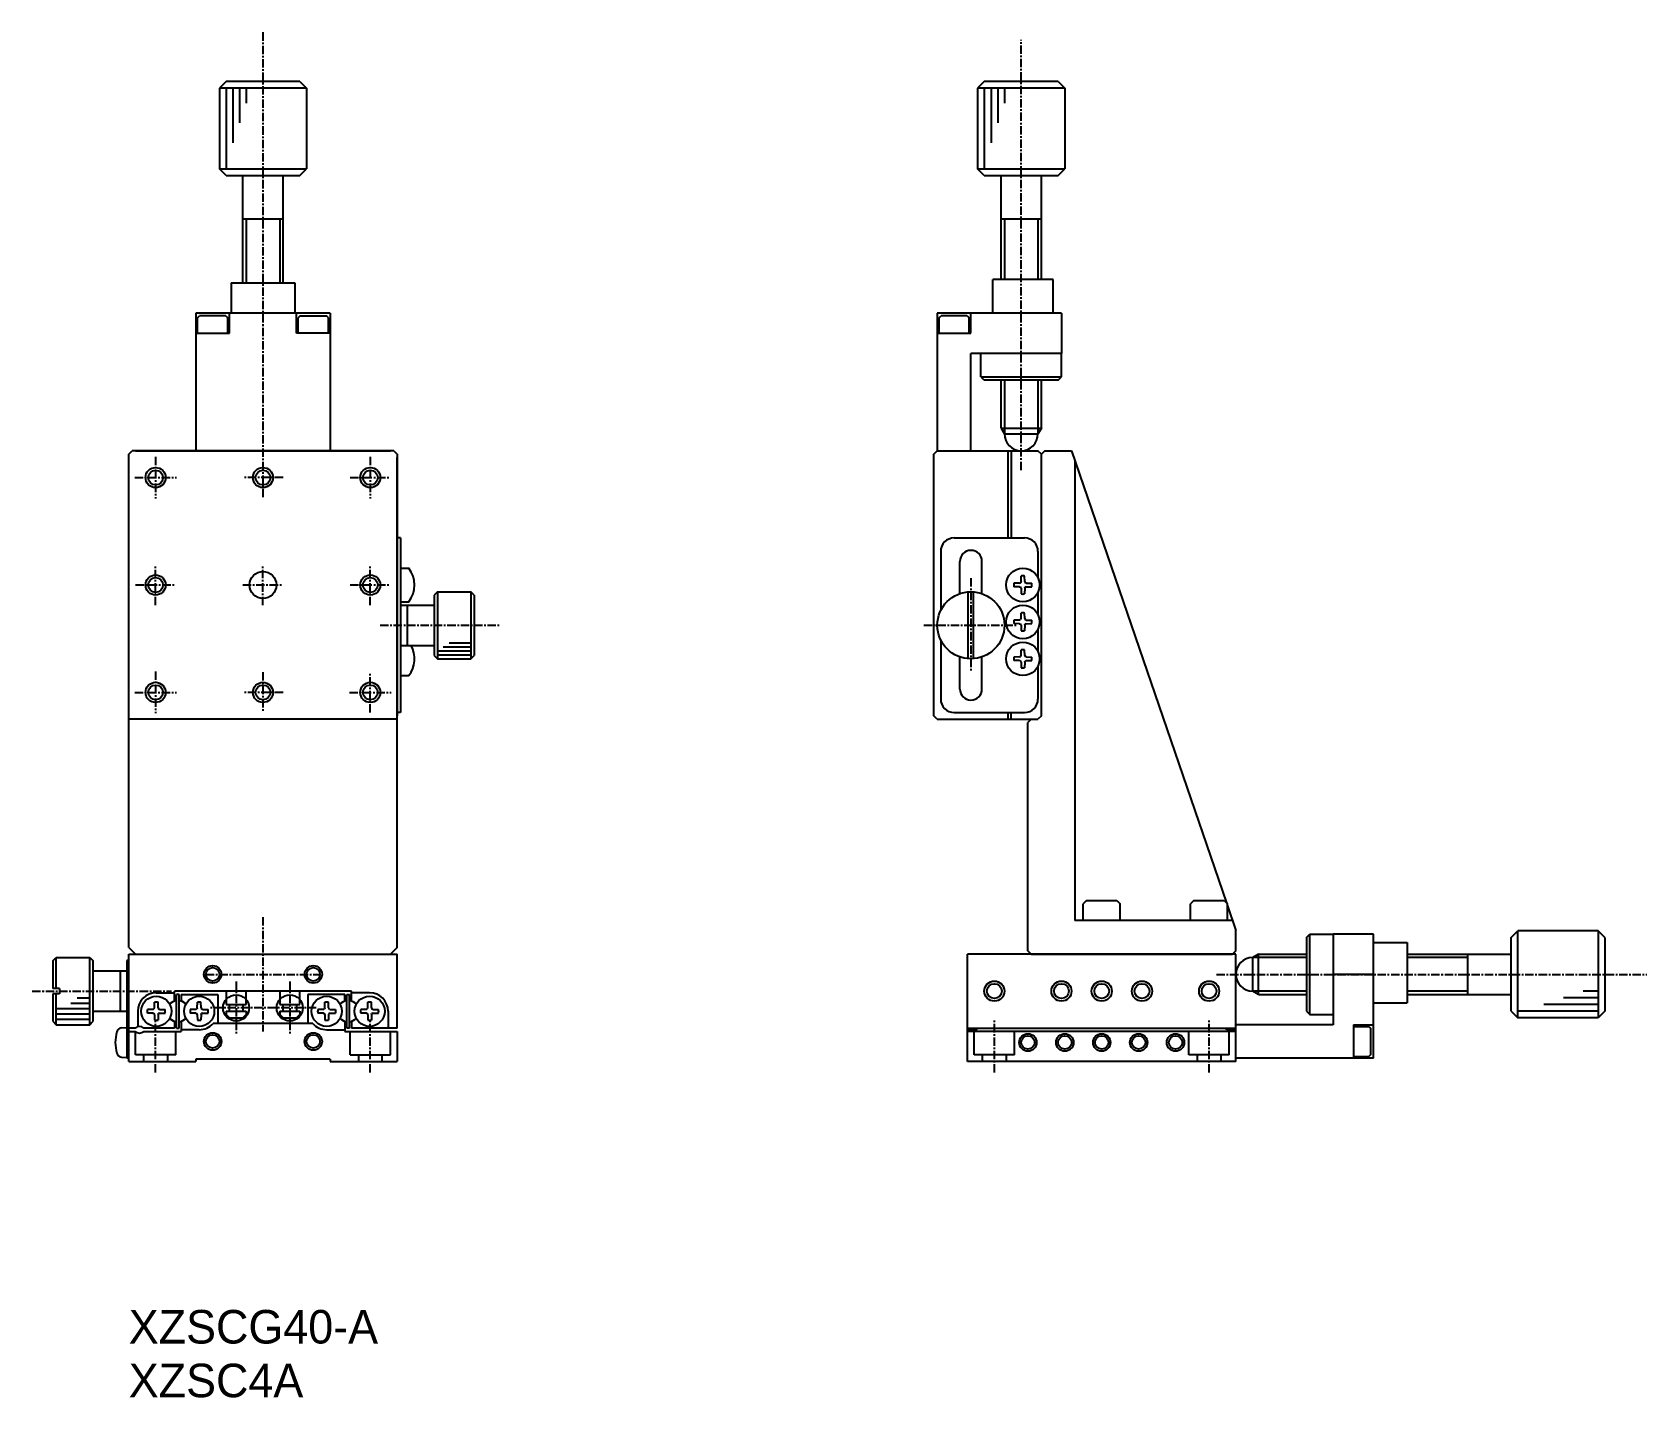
# Model space of a CAD drawing. Extents: x 73 to 313, y 169 to 373.
import ezdxf

# ---------------------------------------------------------------- set-up
doc = ezdxf.new("R2010")
doc.units = 0
doc.linetypes.add('CENTER', pattern=[2, 1.25, -0.25, 0.25, -0.25])
doc.linetypes.add('DASHED', pattern=[0.75, 0.5, -0.25])
doc.layers.get('0').update_dxf_attribs({"linetype": 'CONTINUOUS'})
for name, color, linetype in [('001', 7, 'CONTINUOUS'), ('002', 7, 'CONTINUOUS'), ('003', 7, 'CONTINUOUS'), ('006', 7, 'CONTINUOUS'), ('CENTER', 1, 'CENTER')]:
    doc.layers.add(name, color=color, linetype=linetype)

# ---------------------------------------------------------------- blocks, each defined once
blk = doc.blocks.new('JZB-2')
at = {"layer": '001'}
for p, q in [((275.796001, 101.186697), (274.953134, 101.171985)), ((275.796001, 101.186697), (275.930015, 101.246364)), ((276.003453, 101.41131), (275.930015, 101.246364)), ((276.003453, 101.41131), (276.017861, 102.236711)), ((276.552268, 101.41131), (276.537861, 102.236711)), ((276.552268, 101.41131), (276.625707, 101.246364)), ((276.759721, 101.186697), (276.625707, 101.246364)), ((276.759721, 101.186697), (277.602587, 101.171985)), ((275.796001, 100.637273), (274.953134, 100.651985)), ((275.796001, 100.637273), (275.930015, 100.577606)), ((276.003453, 100.41266), (275.930015, 100.577606)), ((276.003453, 100.41266), (276.017861, 99.587258)), ((276.552268, 100.41266), (276.537861, 99.587258)), ((276.552268, 100.41266), (276.625707, 100.577606)), ((276.759721, 100.637273), (276.625707, 100.577606)), ((276.759721, 100.637273), (277.602587, 100.651985))]:
    blk.add_line(p, q, dxfattribs=at)
blk.add_circle((276.277861, 100.911985), 2.5, dxfattribs=at)
for start, end in [(168.895876, 191.104124), (78.895876, 101.104124), (348.895876, 11.104124), (258.895876, 281.104124)]:
    blk.add_arc((276.277861, 100.911985), 1.35, start, end, dxfattribs=at)
blk = doc.blocks.new('JZB-3')
at = {"layer": '001'}
for p, q in [((276.003453, 95.911309), (276.017861, 96.73671)), ((276.552268, 95.911309), (276.537861, 96.73671)), ((275.796001, 95.686696), (274.953134, 95.671984)), ((275.796001, 95.137272), (274.953134, 95.151984)), ((275.796001, 95.686696), (275.930015, 95.746363)), ((275.796001, 95.137272), (275.930015, 95.077605)), ((276.003453, 95.911309), (275.930015, 95.746363)), ((276.003453, 94.912659), (275.930015, 95.077605)), ((276.003453, 94.912659), (276.017861, 94.087257)), ((276.552268, 94.912659), (276.537861, 94.087257)), ((276.552268, 95.911309), (276.625707, 95.746363)), ((276.552268, 94.912659), (276.625707, 95.077605)), ((276.759721, 95.686696), (276.625707, 95.746363)), ((276.759721, 95.137272), (276.625707, 95.077605)), ((276.759721, 95.686696), (277.602587, 95.671984)), ((276.759721, 95.137272), (277.602587, 95.151984))]:
    blk.add_line(p, q, dxfattribs=at)
blk.add_circle((276.277861, 95.411984), 2.5, dxfattribs=at)
for start, end in [(78.895876, 101.104124), (168.895876, 191.104124), (258.895876, 281.104124), (348.895876, 11.104124)]:
    blk.add_arc((276.277861, 95.411984), 1.35, start, end, dxfattribs=at)
blk = doc.blocks.new('JZB-4')
at = {"layer": '001'}
for p, q in [((275.796001, 90.186697), (274.953134, 90.171984)), ((275.796001, 89.637272), (274.953134, 89.651984)), ((275.796001, 90.186697), (275.930015, 90.246363)), ((275.796001, 89.637272), (275.930015, 89.577605)), ((276.003453, 90.411309), (275.930015, 90.246363)), ((276.003453, 89.412659), (275.930015, 89.577605)), ((276.003453, 90.411309), (276.017861, 91.236711)), ((276.003453, 89.412659), (276.017861, 88.587258)), ((276.552268, 90.411309), (276.537861, 91.236711)), ((276.552268, 89.412659), (276.537861, 88.587258)), ((276.552268, 90.411309), (276.625707, 90.246363)), ((276.552268, 89.412659), (276.625707, 89.577605)), ((276.759721, 90.186697), (276.625707, 90.246363)), ((276.759721, 89.637272), (276.625707, 89.577605)), ((276.759721, 90.186697), (277.602587, 90.171984)), ((276.759721, 89.637272), (277.602587, 89.651984))]:
    blk.add_line(p, q, dxfattribs=at)
blk.add_circle((276.277861, 89.911984), 2.5, dxfattribs=at)
for start, end in [(168.895876, 191.104124), (78.895876, 101.104124), (348.895876, 11.104124), (258.895876, 281.104124)]:
    blk.add_arc((276.277861, 89.911984), 1.35, start, end, dxfattribs=at)

msp = doc.modelspace()

# ---------------------------------------------------------------- linework, layer by layer
at = {"color": 3, "linetype": 'CONTINUOUS'}
for p, q in [((113.6, 364.38), (100.6, 364.38)), ((101.6, 364.38), (101.6, 352.38)), ((102.6, 364.38), (102.6, 356.27)), ((103.6, 364.38), (103.6, 359.21)), ((104.6, 364.38), (104.6, 362.15)), ((226.6, 364.38), (213.6, 364.38)), ((214.6, 364.38), (214.6, 352.38)), ((215.6, 364.38), (215.6, 356.27)), ((216.6, 364.38), (216.6, 359.21)), ((217.6, 364.38), (217.6, 362.15)), ((100.6, 352.38), (113.6, 352.38)), ((213.6, 352.38), (226.6, 352.38)), ((104.6, 344.88), (104.6, 335.38)), ((109.6, 344.88), (109.6, 335.38)), ((217.6, 344.88), (217.6, 335.88)), ((222.6, 344.88), (222.6, 335.88)), ((214.1, 321.38), (226.1, 321.38)), ((217.6, 320.88), (217.6, 312.88)), ((222.6, 320.88), (222.6, 312.88)), ((133.1, 289.38), (133.1, 279.38)), ((138.1, 289.38), (138.1, 279.38)), ((134.83, 281.78), (138.1, 281.78)), ((133.1, 280.58), (138.1, 280.58)), ((133.1, 279.98), (138.1, 279.98)), ((133.96, 281.18), (138.1, 281.18)), ((263.1, 226.38), (263.1, 238.38)), ((294.1, 225.88), (294.1, 238.88)), ((306.1, 238.88), (306.1, 225.88)), ((76.3, 230.28), (76.3, 234.88)), ((81.3, 224.88), (81.3, 234.88)), ((262.6, 234.88), (254.6, 234.88)), ((286.6, 234.88), (277.6, 234.88)), ((76.3, 224.88), (76.3, 229.48)), ((79.39, 228.88), (81.3, 228.88)), ((262.6, 229.88), (254.6, 229.88)), ((286.6, 229.88), (277.6, 229.88)), ((306.1, 228.88), (300.93, 228.88)), ((306.1, 229.88), (303.86, 229.88)), ((76.3, 227.28), (81.3, 227.28)), ((76.3, 226.48), (81.3, 226.48)), ((78.48, 228.08), (81.3, 228.08)), ((306.1, 226.88), (294.1, 226.88)), ((306.1, 227.88), (297.98, 227.88)), ((76.3, 225.68), (81.3, 225.68)), ((88.1, 220.38), (88.1, 223.83)), ((94.1, 220.38), (94.1, 223.88)), ((120.1, 220.38), (120.1, 223.88)), ((126.1, 220.38), (126.1, 223.88)), ((213.1, 220.38), (213.1, 223.88)), ((219.1, 220.38), (219.1, 223.88)), ((245.1, 220.38), (245.1, 223.88)), ((251.1, 220.38), (251.1, 223.88)), ((94.1, 220.38), (88.1, 220.38)), ((89.35, 219.38), (89.35, 220.38)), ((92.85, 220.38), (92.85, 219.38)), ((120.1, 220.38), (126.1, 220.38)), ((121.35, 220.38), (121.35, 219.38)), ((124.85, 219.38), (124.85, 220.38)), ((219.1, 220.38), (213.1, 220.38)), ((214.35, 219.38), (214.35, 220.38)), ((217.85, 220.38), (217.85, 219.38)), ((251.1, 220.38), (245.1, 220.38)), ((246.35, 219.38), (246.35, 220.38)), ((249.85, 220.38), (249.85, 219.38))]:
    msp.add_line(p, q, dxfattribs=at)
at = {"color": 7, "linetype": 'CONTINUOUS'}
for p, q in [((229.85, 243.38), (229.35, 242.88)), ((229.85, 243.38), (234.35, 243.38)), ((234.35, 243.38), (234.85, 242.88)), ((245.85, 243.38), (245.35, 242.88)), ((245.85, 243.38), (250.35, 243.38)), ((250.35, 243.38), (250.85, 242.88)), ((229.35, 240.38), (229.35, 242.88)), ((234.85, 240.38), (234.85, 242.88)), ((245.35, 240.38), (245.35, 242.88)), ((250.85, 240.38), (250.85, 242.88)), ((262.6, 237.88), (263.1, 238.38)), ((263.1, 238.38), (266.6, 238.38)), ((272.6, 238.38), (266.6, 238.38)), ((266.6, 238.38), (266.6, 224.88)), ((272.6, 219.88), (272.6, 238.38)), ((293.1, 237.88), (294.1, 238.88)), ((306.1, 238.88), (294.1, 238.88)), ((307.1, 237.88), (306.1, 238.88)), ((262.6, 237.88), (262.6, 226.88)), ((272.6, 237.13), (277.6, 237.13)), ((277.6, 237.13), (277.6, 228.13)), ((293.1, 226.88), (293.1, 237.88)), ((307.1, 237.88), (307.1, 226.88)), ((75.8, 234.38), (76.3, 234.88)), ((75.8, 234.38), (75.8, 230.28)), ((76.3, 234.88), (81.3, 234.88)), ((81.3, 234.88), (81.8, 234.38)), ((81.8, 225.38), (81.8, 234.38)), ((87.1, 234.43), (86.8, 234.43)), ((86.8, 234.43), (86.8, 219.93)), ((87.1, 219.38), (87.1, 235.38)), ((87.1, 235.38), (127.1, 235.38)), ((127.1, 224.38), (127.1, 235.38)), ((252.1, 235.38), (212.1, 235.38)), ((212.1, 219.38), (212.1, 235.38)), ((252.1, 219.38), (252.1, 235.38)), ((255.46, 235.38), (254.6, 234.88)), ((254.6, 229.88), (254.6, 234.88)), ((255.46, 235.38), (262.6, 235.38)), ((255.46, 229.38), (255.46, 235.38)), ((277.6, 235.38), (293.1, 235.38)), ((286.6, 235.38), (286.6, 229.38)), ((81.8, 232.88), (86.8, 232.88)), ((85.8, 232.88), (85.8, 226.88)), ((272.6, 232.38), (266.6, 232.38)), ((76.8, 230.28), (75.8, 230.28)), ((76.8, 229.48), (75.8, 229.48)), ((75.8, 229.48), (75.8, 225.38)), ((76.8, 230.28), (76.8, 229.48)), ((91.2, 229.63), (93.9, 229.63)), ((120.3, 229.88), (93.9, 229.88)), ((93.9, 228.43), (93.9, 229.88)), ((94.6, 229.38), (94.2, 229.38)), ((94.2, 224.38), (94.2, 229.38)), ((94.6, 224.38), (94.6, 229.38)), ((94.9, 229.38), (100.4, 229.38)), ((94.9, 229.38), (94.9, 228.43)), ((100.4, 229.38), (100.4, 225.08)), ((101.6, 229.88), (101.6, 227.88)), ((104.6, 227.88), (104.6, 229.88)), ((109.6, 229.88), (109.6, 227.88)), ((112.6, 227.88), (112.6, 229.88)), ((119.3, 229.38), (113.8, 229.38)), ((113.8, 229.38), (113.8, 225.08)), ((119.3, 228.43), (119.3, 229.38)), ((119.6, 229.38), (120, 229.38)), ((119.6, 224.38), (119.6, 229.38)), ((120, 224.38), (120, 229.38)), ((120.3, 228.43), (120.3, 229.88)), ((123, 229.63), (120.3, 229.63)), ((255.46, 229.38), (254.6, 229.88)), ((255.46, 229.38), (262.6, 229.38)), ((277.6, 229.38), (293.1, 229.38)), ((81.8, 226.88), (86.8, 226.88)), ((88.45, 226.88), (88.45, 224.6)), ((90.72, 227.16), (89.87, 227.14)), ((90.72, 226.61), (89.87, 226.62)), ((90.72, 227.16), (90.85, 227.22)), ((90.72, 226.61), (90.85, 226.55)), ((90.92, 227.38), (90.85, 227.22)), ((90.92, 226.38), (90.85, 226.55)), ((90.92, 227.38), (90.94, 228.21)), ((90.92, 226.38), (90.94, 225.56)), ((91.47, 227.38), (91.46, 228.21)), ((91.47, 226.38), (91.46, 225.56)), ((91.47, 227.38), (91.55, 227.22)), ((91.47, 226.38), (91.55, 226.55)), ((91.68, 227.16), (91.55, 227.22)), ((91.68, 226.61), (91.55, 226.55)), ((91.68, 227.16), (92.52, 227.14)), ((91.68, 226.61), (92.52, 226.62)), ((93.6, 228.26), (93.9, 228.43)), ((95.19, 228.26), (94.9, 228.43)), ((97.12, 227.16), (96.27, 227.14)), ((97.12, 226.61), (96.27, 226.62)), ((97.12, 227.16), (97.25, 227.22)), ((97.12, 226.61), (97.25, 226.55)), ((97.32, 227.38), (97.25, 227.22)), ((97.32, 226.38), (97.25, 226.55)), ((97.32, 227.38), (97.34, 228.21)), ((97.32, 226.38), (97.34, 225.56)), ((97.87, 227.38), (97.86, 228.21)), ((97.87, 226.38), (97.86, 225.56)), ((97.87, 227.38), (97.95, 227.22)), ((97.87, 226.38), (97.95, 226.55)), ((98.08, 227.16), (97.95, 227.22)), ((98.08, 226.61), (97.95, 226.55)), ((98.08, 227.16), (98.92, 227.14)), ((98.08, 226.61), (98.92, 226.62)), ((101.6, 227.88), (104.6, 227.88)), ((101.6, 226.88), (104.6, 226.88)), ((101.6, 226.88), (101.6, 226.38)), ((102.1, 225.88), (101.6, 226.38)), ((102.1, 226.88), (102.1, 227.88)), ((104.1, 227.88), (104.1, 226.88)), ((104.1, 225.88), (104.6, 226.38)), ((104.6, 226.88), (104.6, 226.38)), ((109.6, 227.88), (112.6, 227.88)), ((109.6, 226.88), (112.6, 226.88)), ((109.6, 226.88), (109.6, 226.38)), ((110.1, 225.88), (109.6, 226.38)), ((110.1, 226.88), (110.1, 227.88)), ((112.1, 227.88), (112.1, 226.88)), ((112.1, 225.88), (112.6, 226.38)), ((112.6, 226.88), (112.6, 226.38)), ((116.12, 227.16), (115.27, 227.14)), ((116.12, 226.61), (115.27, 226.62)), ((116.12, 227.16), (116.25, 227.22)), ((116.12, 226.61), (116.25, 226.55)), ((116.32, 227.38), (116.25, 227.22)), ((116.32, 226.38), (116.25, 226.55)), ((116.32, 227.38), (116.34, 228.21)), ((116.32, 226.38), (116.34, 225.56)), ((116.87, 227.38), (116.86, 228.21)), ((116.87, 226.38), (116.86, 225.56)), ((116.87, 227.38), (116.95, 227.22)), ((116.87, 226.38), (116.95, 226.55)), ((117.08, 227.16), (116.95, 227.22)), ((117.08, 226.61), (116.95, 226.55)), ((117.08, 227.16), (117.92, 227.14)), ((117.08, 226.61), (117.92, 226.62)), ((119, 228.26), (119.3, 228.43)), ((120.3, 228.43), (120.59, 228.26)), ((122.52, 227.16), (121.67, 227.14)), ((122.52, 226.61), (121.67, 226.62)), ((122.52, 227.16), (122.65, 227.22)), ((122.52, 226.61), (122.65, 226.55)), ((122.72, 227.38), (122.65, 227.22)), ((122.72, 226.38), (122.65, 226.55)), ((122.72, 227.38), (122.74, 228.21)), ((122.72, 226.38), (122.74, 225.56)), ((123.27, 227.38), (123.26, 228.21)), ((123.27, 226.38), (123.26, 225.56)), ((123.27, 227.38), (123.35, 227.22)), ((123.27, 226.38), (123.35, 226.55)), ((123.48, 227.16), (123.35, 227.22)), ((123.48, 226.61), (123.35, 226.55)), ((123.48, 227.16), (124.32, 227.14)), ((123.48, 226.61), (124.32, 226.62)), ((125.75, 226.88), (125.75, 224.38)), ((262.6, 226.88), (263.1, 226.38)), ((263.1, 226.38), (266.6, 226.38)), ((272.6, 228.13), (277.6, 228.13)), ((293.1, 226.88), (294.1, 225.88)), ((307.1, 226.88), (306.1, 225.88)), ((75.8, 225.38), (76.3, 224.88)), ((76.3, 224.88), (81.3, 224.88)), ((81.3, 224.88), (81.8, 225.38)), ((86.02, 224.42), (86.8, 224.48)), ((88.04, 224.38), (87.1, 224.38)), ((87.1, 223.88), (88.04, 223.88)), ((93.9, 224.38), (89.36, 224.38)), ((89.36, 223.88), (94.9, 223.88)), ((93.6, 225.5), (93.9, 225.33)), ((93.9, 225.33), (93.9, 224.38)), ((94.2, 224.38), (94.6, 224.38)), ((95.19, 225.5), (94.9, 225.33)), ((94.9, 225.33), (94.9, 223.88)), ((97.6, 224.13), (94.9, 224.13)), ((114.52, 225.08), (99.68, 225.08)), ((102.1, 225.88), (104.1, 225.88)), ((110.1, 225.88), (112.1, 225.88)), ((116.6, 224.13), (119.3, 224.13)), ((119, 225.5), (119.3, 225.33)), ((119.3, 225.33), (119.3, 223.88)), ((119.3, 223.88), (127.1, 223.88)), ((120, 224.38), (119.6, 224.38)), ((120.59, 225.5), (120.3, 225.33)), ((120.3, 225.33), (120.3, 224.38)), ((127.1, 224.38), (120.3, 224.38)), ((127.1, 223.88), (127.1, 219.38)), ((212.1, 224.38), (252.1, 224.38)), ((213.5, 224.13), (212.1, 224.13)), ((252.1, 223.88), (212.1, 223.88)), ((213.5, 224.13), (213.5, 224.38)), ((250.7, 224.13), (250.7, 224.38)), ((250.7, 224.13), (252.1, 224.13)), ((266.6, 224.88), (252.1, 224.88)), ((269.6, 224.88), (272.6, 224.88)), ((269.6, 224.88), (269.6, 219.88)), ((269.6, 224.63), (271.9, 224.63)), ((271.9, 224.63), (272.2, 224.33)), ((272.2, 220.43), (272.2, 224.33)), ((306.1, 225.88), (294.1, 225.88)), ((86.02, 220.05), (86.8, 219.98)), ((86.8, 219.93), (87.1, 219.93)), ((87.1, 219.38), (97.1, 219.38)), ((117.1, 219.73), (97.1, 219.73)), ((97.1, 219.73), (97.1, 219.38)), ((117.1, 219.73), (117.1, 219.38)), ((117.1, 219.38), (127.1, 219.38)), ((252.1, 219.38), (212.1, 219.38)), ((272.6, 219.88), (252.1, 219.88)), ((269.6, 220.13), (271.9, 220.13)), ((272.2, 220.43), (271.9, 220.13))]:
    msp.add_line(p, q, dxfattribs=at)
at = {"color": 3, "linetype": 'CONTINUOUS'}
for centre, radius in [((91.1, 306.38), 1.5), ((107.1, 306.38), 1.5), ((123.1, 306.38), 1.5), ((91.1, 290.38), 1.5), ((123.1, 290.38), 1.5), ((91.1, 274.38), 1.5), ((107.1, 274.38), 1.5), ((123.1, 274.38), 1.5), ((99.6, 232.38), 1.3), ((99.6, 232.38), 1), ((114.6, 232.38), 1.3), ((114.6, 232.38), 1), ((216.1, 229.88), 1.5), ((226.1, 229.88), 1.5), ((232.1, 229.88), 1.5), ((238.1, 229.88), 1.5), ((248.1, 229.88), 1.5), ((103.1, 227.38), 1.95), ((111.1, 227.38), 1.95), ((99.6, 222.38), 1.3), ((99.6, 222.38), 1), ((114.6, 222.38), 1.3), ((114.6, 222.38), 1), ((221.1, 222.23), 1.3), ((221.1, 222.23), 1), ((226.6, 222.23), 1.3), ((226.6, 222.23), 1), ((232.1, 222.23), 1.3), ((232.1, 222.23), 1), ((237.6, 222.23), 1.3), ((237.6, 222.23), 1), ((243.1, 222.23), 1.3), ((243.1, 222.23), 1)]:
    msp.add_circle(centre, radius, dxfattribs=at)
at = {"color": 7, "linetype": 'CONTINUOUS'}
for centre, radius in [((216.1, 229.88), 1.1), ((226.1, 229.88), 1.1), ((232.1, 229.88), 1.1), ((238.1, 229.88), 1.1), ((248.1, 229.88), 1.1), ((91.2, 226.88), 2.25), ((97.6, 226.88), 2.25), ((116.6, 226.88), 2.25), ((123, 226.88), 2.25)]:
    msp.add_circle(centre, radius, dxfattribs=at)
for centre, radius, start, end in [((254.6, 232.38), 2.5, 90, 270), ((91.2, 226.88), 2.75, 90, 180), ((123, 226.88), 2.75, 0, 90), ((91.2, 226.88), 1.35, 168.8959, 191.1041), ((91.2, 226.88), 1.35, 78.8959, 101.1041), ((91.2, 226.88), 1.35, 348.8959, 11.1041), ((94.4, 226.88), 1.59, 97.2376, 139.2569), ((94.51, 226.77), 1.75, 121.3783, 138.8581), ((94.4, 226.88), 1.59, 40.7431, 82.7624), ((94.28, 226.77), 1.75, 41.1419, 58.6217), ((97.6, 226.88), 1.35, 168.8959, 191.1041), ((97.6, 226.88), 1.35, 78.8959, 101.1041), ((97.6, 226.88), 1.35, 348.8959, 11.1041), ((116.6, 226.88), 1.35, 168.8959, 191.1041), ((116.6, 226.88), 1.35, 78.8959, 101.1041), ((116.6, 226.88), 1.35, 348.8959, 11.1041), ((119.8, 226.88), 1.59, 97.2376, 139.2569), ((119.91, 226.77), 1.75, 121.3783, 138.8581), ((119.8, 226.88), 1.59, 40.7431, 82.7624), ((119.68, 226.77), 1.75, 41.1419, 58.6217), ((123, 226.88), 1.35, 168.8959, 191.1041), ((123, 226.88), 1.35, 78.8959, 101.1041), ((123, 226.88), 1.35, 348.8959, 11.1041), ((91.1, 222.23), 6, 164.7184, 195.4427), ((86.09, 223.62), 0.8, 95, 164.5573), ((88.7, 223.63), 1, 48.5904, 131.4096), ((88.7, 224.63), 1, 228.5904, 311.4096), ((91.2, 226.88), 1.35, 258.8959, 281.1041), ((94.51, 227), 1.75, 221.1419, 238.6217), ((94.4, 226.88), 1.59, 220.7431, 262.7624), ((94.4, 226.88), 1.59, 277.2376, 319.2569), ((94.28, 227), 1.75, 301.3783, 318.8581), ((97.6, 226.88), 1.35, 258.8959, 281.1041), ((97.6, 226.88), 2.75, 270, 319.1148), ((116.6, 226.88), 2.75, 220.8852, 270), ((116.6, 226.88), 1.35, 258.8959, 281.1041), ((119.91, 227), 1.75, 221.1419, 238.6217), ((119.8, 226.88), 1.59, 220.7431, 262.7624), ((119.8, 226.88), 1.59, 277.2376, 319.2569), ((119.68, 227), 1.75, 301.3783, 318.8581), ((123, 226.88), 1.35, 258.8959, 281.1041), ((86.09, 220.85), 0.8, 195.4427, 265)]:
    msp.add_arc(centre, radius, start, end, dxfattribs=at)
at = {"layer": '001'}
for p, q in [((101.6, 365.38), (100.6, 364.38)), ((100.6, 364.38), (100.6, 352.38)), ((112.6, 365.38), (101.6, 365.38)), ((112.6, 365.38), (113.6, 364.38)), ((113.6, 364.38), (113.6, 352.38)), ((214.6, 365.38), (213.6, 364.38)), ((213.6, 364.38), (213.6, 352.38)), ((225.6, 365.38), (214.6, 365.38)), ((225.6, 365.38), (226.6, 364.38)), ((226.6, 364.38), (226.6, 352.38)), ((101.6, 351.38), (100.6, 352.38)), ((101.6, 351.38), (112.6, 351.38)), ((104.1, 335.38), (104.1, 351.38)), ((110.1, 335.38), (110.1, 351.38)), ((112.6, 351.38), (113.6, 352.38)), ((214.6, 351.38), (213.6, 352.38)), ((214.6, 351.38), (225.6, 351.38)), ((217.1, 335.88), (217.1, 351.38)), ((223.1, 335.88), (223.1, 351.38)), ((225.6, 351.38), (226.6, 352.38)), ((110.1, 344.88), (104.1, 344.88)), ((223.1, 344.88), (217.1, 344.88)), ((102.35, 335.38), (102.35, 330.88)), ((102.35, 335.38), (111.85, 335.38)), ((111.85, 335.38), (111.85, 330.88)), ((215.85, 330.88), (215.85, 335.88)), ((224.85, 335.88), (215.85, 335.88)), ((224.85, 330.88), (224.85, 335.88)), ((97.1, 330.88), (97.1, 310.38)), ((117.1, 330.88), (97.1, 330.88)), ((97.35, 330.18), (97.65, 330.48)), ((97.35, 327.88), (97.35, 330.18)), ((101.55, 330.48), (97.65, 330.48)), ((101.55, 330.48), (101.85, 330.18)), ((101.85, 327.88), (101.85, 330.18)), ((102.1, 327.88), (102.1, 330.88)), ((112.1, 327.88), (112.1, 330.88)), ((112.65, 330.48), (112.35, 330.18)), ((112.35, 327.88), (112.35, 330.18)), ((112.65, 330.48), (116.55, 330.48)), ((116.85, 330.18), (116.55, 330.48)), ((116.85, 327.88), (116.85, 330.18)), ((117.1, 330.88), (117.1, 310.38)), ((207.6, 330.88), (207.6, 310.38)), ((226.1, 330.88), (207.6, 330.88)), ((207.85, 330.18), (208.15, 330.48)), ((207.85, 327.88), (207.85, 330.18)), ((212.05, 330.48), (208.15, 330.48)), ((212.05, 330.48), (212.35, 330.18)), ((212.35, 327.88), (212.35, 330.18)), ((212.6, 327.88), (212.6, 330.88)), ((226.1, 330.88), (226.1, 324.88)), ((97.1, 327.88), (102.1, 327.88)), ((117.1, 327.88), (112.1, 327.88)), ((207.6, 327.88), (212.6, 327.88)), ((212.6, 310.38), (212.6, 324.88)), ((226.1, 324.88), (212.6, 324.88)), ((214.1, 321.38), (214.1, 324.88)), ((226.1, 321.38), (226.1, 324.88)), ((225.6, 320.88), (214.6, 320.88)), ((217.1, 313.75), (217.1, 320.88)), ((223.1, 313.75), (223.1, 320.88)), ((225.6, 320.88), (226.1, 321.38)), ((217.1, 313.75), (223.1, 313.75)), ((217.1, 313.75), (217.6, 312.88)), ((217.6, 312.88), (222.6, 312.88)), ((223.1, 313.75), (222.6, 312.88)), ((87.1, 309.88), (87.6, 310.38)), ((126.6, 310.38), (87.6, 310.38)), ((126.6, 310.38), (127.1, 309.88)), ((207.1, 309.88), (207.6, 310.38)), ((207.6, 310.38), (222.6, 310.38)), ((218.1, 310.38), (218.1, 297.38)), ((218.6, 310.38), (218.6, 297.38)), ((223.1, 309.88), (222.6, 310.38)), ((87.1, 270.88), (87.1, 309.88)), ((127.1, 309.88), (127.1, 270.88)), ((207.1, 270.88), (207.1, 309.88)), ((127.6, 297.38), (127.1, 297.38)), ((210.1, 297.38), (220.6, 297.38)), ((208.1, 295.38), (208.1, 286.56)), ((210.95, 289.17), (210.95, 293.88)), ((214.25, 289.03), (214.25, 293.88)), ((222.6, 295.38), (222.6, 291.47)), ((127.6, 292.88), (128.82, 292.88)), ((212.2, 279.4), (212.2, 289.37)), ((213, 279.4), (213, 289.37)), ((222.6, 289.29), (222.6, 285.97)), ((127.6, 287.88), (128.82, 287.88)), ((208.1, 282.2), (208.1, 273.38)), ((222.6, 283.79), (222.6, 280.47)), ((210.95, 274.88), (210.95, 279.6)), ((214.25, 274.88), (214.25, 279.74)), ((127.6, 276.88), (128.82, 276.88)), ((222.6, 278.29), (222.6, 273.38)), ((207.6, 270.38), (207.1, 270.88)), ((207.6, 270.38), (222.6, 270.38)), ((210.1, 271.38), (220.6, 271.38)), ((218.1, 271.38), (218.1, 270.38)), ((218.6, 270.38), (218.6, 271.38)), ((223.1, 270.88), (222.6, 270.38))]:
    msp.add_line(p, q, dxfattribs=at)
at = {"layer": '001', "linetype": 'DASHED'}
msp.add_line((214.6, 320.88), (214.1, 321.38), dxfattribs=at)
at = {"layer": '001'}
for centre, radius in [((91.1, 306.38), 1.1), ((107.1, 306.38), 1.1), ((123.1, 306.38), 1.1), ((91.1, 290.38), 1.1), ((107.1, 290.38), 2), ((123.1, 290.38), 1.1), ((212.6, 284.38), 5), ((91.1, 274.38), 1.1), ((107.1, 274.38), 1.1), ((123.1, 274.38), 1.1)]:
    msp.add_circle(centre, radius, dxfattribs=at)
for centre, radius, start, end in [((220.1, 312.88), 2.5, 180, 0), ((210.1, 295.38), 2, 90, 180), ((220.6, 295.38), 2, 0, 90), ((212.6, 293.88), 1.65, 0, 180), ((125.7, 290.38), 4, 321.3178, 38.6822), ((125.7, 279.38), 4, 321.3178, 30), ((212.6, 274.88), 1.65, 180, 0), ((210.1, 273.38), 2, 180, 270), ((220.6, 273.38), 2, 270, 0)]:
    msp.add_arc(centre, radius, start, end, dxfattribs=at)
at = {"layer": '002'}
for p, q in [((88.1, 310.38), (126.1, 310.38)), ((223.6, 310.38), (223.1, 309.88)), ((223.6, 310.38), (227.6, 310.38)), ((227.6, 310.38), (250.68, 243.05)), ((87.1, 236.38), (87.1, 309.38)), ((127.1, 236.38), (127.1, 309.38)), ((228.1, 308.93), (228.1, 240.38)), ((127.1, 270.38), (87.1, 270.38)), ((221.6, 270.38), (221.1, 269.88)), ((221.1, 235.88), (221.1, 269.88)), ((221.6, 270.38), (222.6, 270.38)), ((250.85, 242.57), (252.1, 238.93)), ((251.6, 240.38), (228.1, 240.38)), ((252.1, 235.88), (252.1, 238.93)), ((87.1, 236.38), (88.1, 235.38)), ((127.1, 236.38), (126.1, 235.38)), ((221.6, 235.38), (221.1, 235.88)), ((252.1, 235.88), (251.6, 235.38)), ((88.1, 235.38), (126.1, 235.38)), ((221.6, 235.38), (251.6, 235.38))]:
    msp.add_line(p, q, dxfattribs=at)
at = {"layer": '003'}
for p, q in [((223.1, 309.88), (222.6, 310.38)), ((223.1, 270.88), (223.1, 309.88)), ((223.1, 270.88), (222.6, 270.38))]:
    msp.add_line(p, q, dxfattribs=at)
at = {"layer": '006'}
for p, q in [((127.6, 297.38), (127.6, 271.38)), ((133.1, 289.38), (132.6, 288.88)), ((132.6, 288.88), (132.6, 279.88)), ((133.1, 289.38), (138.1, 289.38)), ((138.6, 288.88), (138.1, 289.38)), ((138.6, 288.88), (138.6, 279.88)), ((127.6, 287.38), (132.6, 287.38)), ((128.6, 287.38), (128.6, 281.38)), ((127.6, 281.38), (132.6, 281.38)), ((132.6, 279.88), (133.1, 279.38)), ((133.1, 279.38), (138.1, 279.38)), ((138.1, 279.38), (138.6, 279.88)), ((127.6, 271.38), (127.1, 271.38))]:
    msp.add_line(p, q, dxfattribs=at)
at = {"layer": 'CENTER', "color": 1, "linetype": 'CENTER'}
for p, q in [((107.1, 372.71), (107.1, 303.38)), ((220.1, 307.5), (220.1, 371.6)), ((91.1, 309.48), (91.1, 303.28)), ((123.1, 309.48), (123.1, 303.28)), ((88, 306.38), (94.2, 306.38)), ((110.1, 306.38), (104.1, 306.38)), ((120.1, 306.38), (126.1, 306.38)), ((91.1, 287.38), (91.1, 293.38)), ((107.1, 287.38), (107.1, 293.38)), ((123.1, 287.38), (123.1, 293.38)), ((212.6, 291.38), (212.6, 277.38)), ((88.1, 290.38), (94.1, 290.38)), ((104.1, 290.38), (110.1, 290.38)), ((120.1, 290.38), (126.1, 290.38)), ((124.57, 284.38), (142.47, 284.38)), ((205.6, 284.38), (219.6, 284.38)), ((91.1, 277.48), (91.1, 271.28)), ((107.1, 277.38), (107.1, 271.38)), ((123.1, 271.38), (123.1, 277.38)), ((88, 274.38), (94.2, 274.38)), ((110.1, 274.38), (104.1, 274.38)), ((120, 274.38), (126.2, 274.38)), ((107.1, 240.88), (107.1, 223.88)), ((98.6, 232.38), (115.6, 232.38)), ((103.1, 231.33), (103.1, 223.43)), ((111.1, 231.33), (111.1, 223.43)), ((249.21, 232.38), (313.32, 232.38)), ((72.72, 229.88), (93.46, 229.88)), ((107.05, 227.38), (99.15, 227.38)), ((115.05, 227.38), (107.15, 227.38)), ((91.1, 217.74), (91.1, 225.68)), ((123.1, 217.74), (123.1, 225.68)), ((216.1, 217.74), (216.1, 225.68)), ((248.1, 217.74), (248.1, 225.68))]:
    msp.add_line(p, q, dxfattribs=at)

# ---------------------------------------------------------------- block references
at = {"layer": '001', "color": 0, "linetype": 'BYBLOCK'}
for name in ['JZB-2', 'JZB-3', 'JZB-4']:
    msp.add_blockref(name, (-55.93, 189.47), dxfattribs=at)

# ---------------------------------------------------------------- texts
at = {"color": 7, "linetype": 'CONTINUOUS'}
for s, p in [('XZSCG40-A', (87.1, 177.38)), ('XZSC4A', (87.1, 169.38))]:
    msp.add_text(s, height=5, dxfattribs=at).set_placement(p)

doc.saveas('drawing.dxf')
